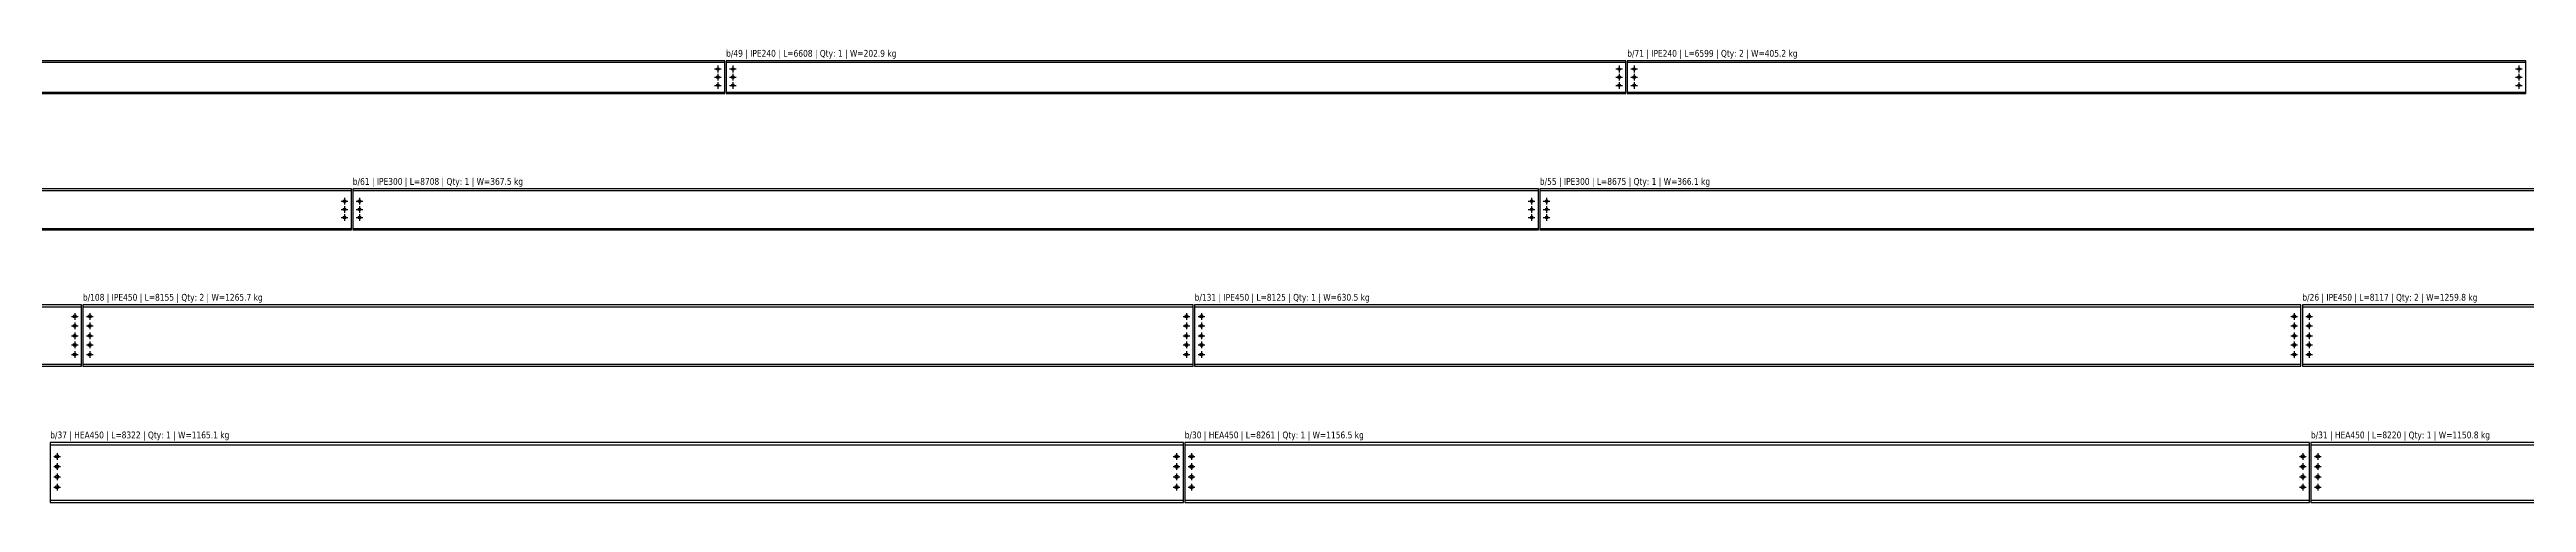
# Model space of a CAD drawing. Header units: millimetres. Extents: x 0 to 240831, y 0 to 45222.
# Drawn here: x 42557 to 60748, y 5000 to 8322 of the extents above; entities that cross this region are included whole.
import ezdxf
from ezdxf.enums import TextEntityAlignment as Align

# ---------------------------------------------------------------- set-up
doc = ezdxf.new("R2010")
doc.units = ezdxf.units.MM
doc.header["$LTSCALE"] = 1000
for name, color, linetype in [('HEA450', 2, 'Continuous'), ('IPE240', 2, 'Continuous'), ('IPE300', 2, 'Continuous'), ('IPE450', 2, 'Continuous'), ('PERFORACIONES', 1, 'Continuous'), ('TXT_GEN', 3, 'Continuous')]:
    doc.layers.add(name, color=color, linetype=linetype)
doc.styles.add('VERDNA', font='verdana.ttf', dxfattribs={"width": 0.8})

# ---------------------------------------------------------------- blocks, each defined once
blk = doc.blocks.new('D19')
at = {"layer": 'PERFORACIONES', "linetype": 'ByBlock'}
for p, q in [((-24.5, 0), (24.5, 0)), ((0, 24.5), (0, -24.5))]:
    blk.add_line(p, q, dxfattribs=at)
blk.add_circle((0, 0), 9.5, dxfattribs=at)
blk = doc.blocks.new('d22')
at = {"layer": 'PERFORACIONES', "linetype": 'ByBlock'}
for p, q in [((-24.5, 0), (24.5, 0)), ((0, 24.5), (0, -24.5))]:
    blk.add_line(p, q, dxfattribs=at)
blk.add_circle((0, 0), 11, dxfattribs=at)
blk = doc.blocks.new('d25')
at = {"layer": 'PERFORACIONES', "linetype": 'ByBlock'}
for p, q in [((-24.5, 0), (24.5, 0)), ((0, 24.5), (0, -24.5))]:
    blk.add_line(p, q, dxfattribs=at)
blk.add_circle((0, 0), 12.5, dxfattribs=at)

msp = doc.modelspace()

# ---------------------------------------------------------------- linework, layer by layer
at = {"layer": 'HEA450'}
for p, q in [((42562, 5422.5), (50884, 5422.5)), ((50894, 5422.5), (59155, 5422.5)), ((59165, 5422.5), (67385, 5422.5)), ((42562, 5017.5), (50884, 5017.5)), ((50894, 5017.5), (59155, 5017.5)), ((59165, 5017.5), (67385, 5017.5))]:
    msp.add_line(p, q, dxfattribs=at)
for points in [[(42562, 5000), (50884, 5000), (50884, 5440), (42562, 5440)], [(50894, 5000), (59155, 5000), (59155, 5440), (50894, 5440)], [(59165, 5000), (67385, 5000), (67385, 5440), (59165, 5440)]]:
    msp.add_lwpolyline(points, close=True, dxfattribs=at)
at = {"layer": 'IPE240'}
for p, q in [((40886, 8230), (47516, 8230)), ((47526, 8230), (54134, 8230)), ((54144, 8230), (60743, 8230)), ((40886, 8010), (47516, 8010)), ((47526, 8010), (54134, 8010)), ((54144, 8010), (60743, 8010))]:
    msp.add_line(p, q, dxfattribs=at)
for points in [[(40886, 8000), (47516, 8000), (47516, 8240), (40886, 8240)], [(47526, 8000), (54134, 8000), (54134, 8240), (47526, 8240)], [(54144, 8000), (60743, 8000), (60743, 8240), (54144, 8240)]]:
    msp.add_lwpolyline(points, close=True, dxfattribs=at)
at = {"layer": 'IPE300'}
for p, q in [((35942, 7289.3), (44774, 7289.3)), ((44784, 7289.3), (53492, 7289.3)), ((53502, 7289.3), (62177, 7289.3)), ((35942, 7010.7), (44774, 7010.7)), ((44784, 7010.7), (53492, 7010.7)), ((53502, 7010.7), (62177, 7010.7))]:
    msp.add_line(p, q, dxfattribs=at)
for points in [[(35942, 7000), (44774, 7000), (44774, 7300), (35942, 7300)], [(44784, 7000), (53492, 7000), (53492, 7300), (44784, 7300)], [(53502, 7000), (62177, 7000), (62177, 7300), (53502, 7300)]]:
    msp.add_lwpolyline(points, close=True, dxfattribs=at)
at = {"layer": 'IPE450'}
for p, q in [((34627, 6435.4), (42792, 6435.4)), ((42802, 6435.4), (50957, 6435.4)), ((50967, 6435.4), (59092, 6435.4)), ((59102, 6435.4), (67219, 6435.4)), ((34627, 6014.6), (42792, 6014.6)), ((42802, 6014.6), (50957, 6014.6)), ((50967, 6014.6), (59092, 6014.6)), ((59102, 6014.6), (67219, 6014.6))]:
    msp.add_line(p, q, dxfattribs=at)
for points in [[(34627, 6000), (42792, 6000), (42792, 6450), (34627, 6450)], [(42802, 6000), (50957, 6000), (50957, 6450), (42802, 6450)], [(50967, 6000), (59092, 6000), (59092, 6450), (50967, 6450)], [(59102, 6000), (67219, 6000), (67219, 6450), (59102, 6450)]]:
    msp.add_lwpolyline(points, close=True, dxfattribs=at)

# ---------------------------------------------------------------- block references
at = {"layer": 'HEA450'}
for p in [(42612, 5337.5), (42612, 5262.5), (50834, 5337.5), (50834, 5262.5), (50944, 5337.5), (50944, 5262.5), (59105, 5337.5), (59105, 5262.5), (59215, 5337.5), (59215, 5262.5), (42612, 5187.5), (42612, 5112.5), (50834, 5187.5), (50834, 5112.5), (50944, 5187.5), (50944, 5112.5), (59105, 5187.5), (59105, 5112.5), (59215, 5187.5), (59215, 5112.5)]:
    msp.add_blockref('d25', p, dxfattribs=at)
at = {"layer": 'IPE240'}
for p in [(47466, 8180), (47576, 8180), (54084, 8180), (54194, 8180), (60693, 8180), (47466, 8120), (47466, 8060), (47576, 8120), (47576, 8060), (54084, 8120), (54084, 8060), (54194, 8120), (54194, 8060), (60693, 8120), (60693, 8060)]:
    msp.add_blockref('D19', p, dxfattribs=at)
at = {"layer": 'IPE300'}
for p in [(44724, 7210), (44724, 7150), (44724, 7090), (44834, 7210), (44834, 7150), (44834, 7090), (53442, 7210), (53442, 7150), (53442, 7090), (53552, 7210), (53552, 7150), (53552, 7090)]:
    msp.add_blockref('D19', p, dxfattribs=at)
at = {"layer": 'IPE450'}
for p in [(42742, 6365), (42852, 6365), (50907, 6365), (51017, 6365), (59042, 6365), (59152, 6365), (42742, 6295), (42742, 6222.5), (42852, 6295), (42852, 6222.5), (50907, 6295), (50907, 6222.5), (51017, 6295), (51017, 6222.5), (59042, 6295), (59042, 6222.5), (59152, 6295), (59152, 6222.5), (42742, 6155), (42742, 6085), (42852, 6155), (42852, 6085), (50907, 6155), (50907, 6085), (51017, 6155), (51017, 6085), (59042, 6155), (59042, 6085), (59152, 6155), (59152, 6085)]:
    msp.add_blockref('d22', p, dxfattribs=at)

# ---------------------------------------------------------------- texts
at = {"layer": 'TXT_GEN', "style": 'VERDNA', "width": 0.8}
for s, p in [('b/49 | IPE240 | L=6608 | Qty: 1 | W=202.9 kg', (47526, 8255)), ('b/71 | IPE240 | L=6599 | Qty: 2 | W=405.2 kg', (54144, 8255)), ('b/61 | IPE300 | L=8708 | Qty: 1 | W=367.5 kg', (44784, 7315)), ('b/55 | IPE300 | L=8675 | Qty: 1 | W=366.1 kg', (53502, 7315)), ('b/108 | IPE450 | L=8155 | Qty: 2 | W=1265.7 kg', (42802, 6465)), ('b/131 | IPE450 | L=8125 | Qty: 1 | W=630.5 kg', (50967, 6465)), ('b/26 | IPE450 | L=8117 | Qty: 2 | W=1259.8 kg', (59102, 6465)), ('b/37 | HEA450 | L=8322 | Qty: 1 | W=1165.1 kg', (42562, 5455)), ('b/30 | HEA450 | L=8261 | Qty: 1 | W=1156.5 kg', (50894, 5455)), ('b/31 | HEA450 | L=8220 | Qty: 1 | W=1150.8 kg', (59165, 5455))]:
    msp.add_text(s, height=50, dxfattribs=at).set_placement(p, align=Align.BOTTOM_LEFT)

doc.saveas('drawing.dxf')
